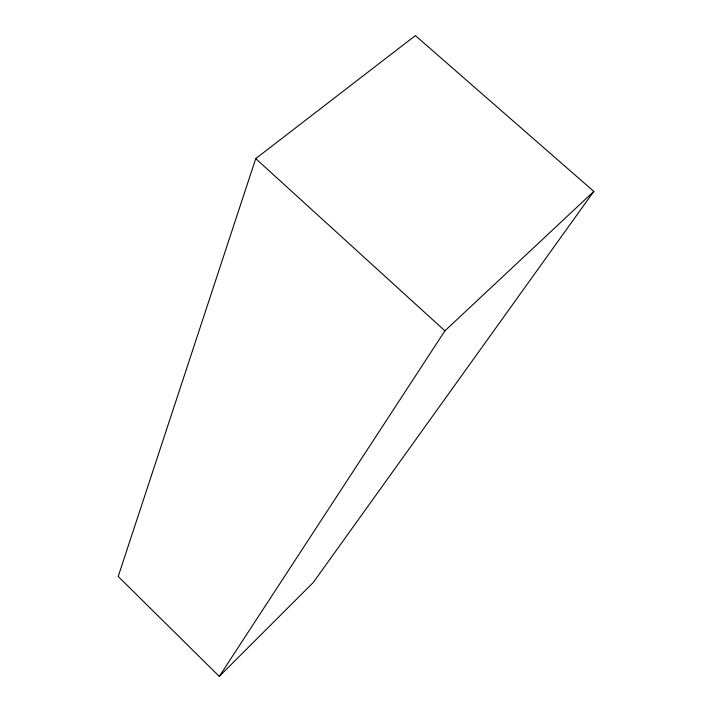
<?xml version="1.0" encoding="UTF-8"?>
<svg xmlns="http://www.w3.org/2000/svg" width="712" height="712" viewBox="0 0 712 712"><rect width="100%" height="100%" fill="white"/><g stroke="black" fill="none" stroke-linecap="round" stroke-linejoin="round"><path stroke-width="1.07" d="M255.733 158.607L118.201 576.471L219.287 676.4L313.298 582.461L593.799 191.395L415.381 35.6L255.733 158.607L444.911 330.831L219.287 676.4M444.911 330.831L593.799 191.395"/></g></svg>
